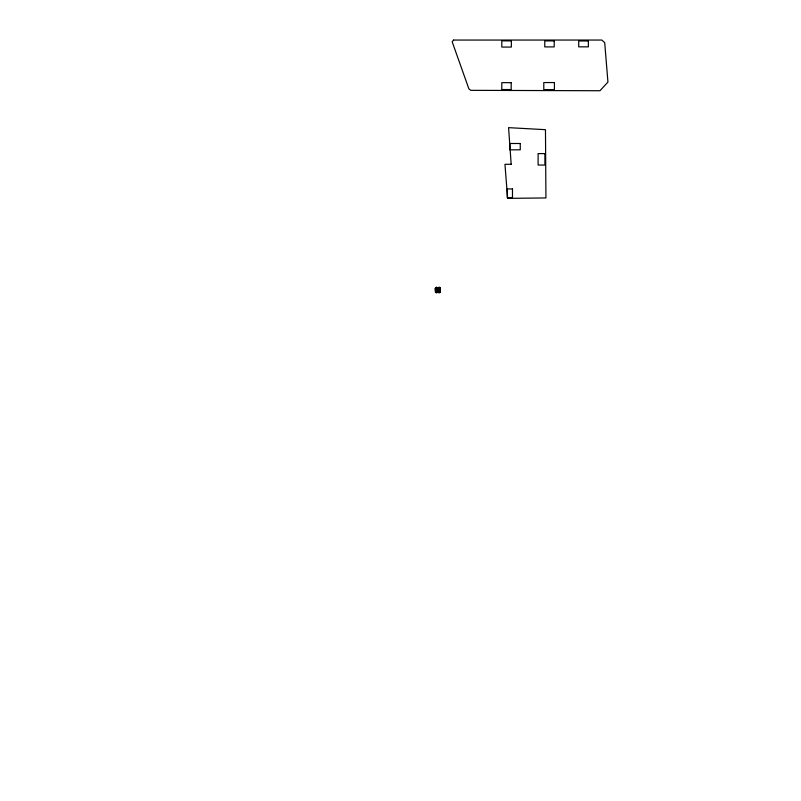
<?xml version="1.0" encoding="UTF-8"?>
<svg xmlns="http://www.w3.org/2000/svg" width="801" height="801" viewBox="0 0 801 801"><rect width="100%" height="100%" fill="white"/><g stroke="black" fill="none" stroke-linecap="round" stroke-linejoin="round"><path stroke-width="1.2" d="M437.476 290.563L437.496 288.37M440.079 289.722L440.079 289.541A16.18 16.18 0 0 0 440.059 288.911L440.039 288.901A14.869 14.869 0 0 1 440.059 289.471L440.18 290.953L440.18 289.632M438.147 290.973L438.187 289.812L438.137 290.663M439.889 289.942L439.879 289.291M437.076 289.181L437.076 289.642A10.683 10.683 0 0 0 437.086 290.212L437.086 290.212A3.164 3.164 0 0 1 435.834 290.292A10.683 10.683 0 0 0 435.824 289.642L435.744 288.65A4.145 4.145 0 0 1 435.704 287.899L435.754 287.839M437.476 290.973L437.466 289.612M438.137 288.31L438.297 290.943L438.527 290.302A10.693 10.693 0 0 0 438.517 289.822L438.517 289.712M440.109 292.165A5.006 5.006 0 0 0 440.16 291.524L439.809 288.881L439.799 289.642A10.683 10.683 0 0 0 439.819 290.212L439.819 290.212A3.164 3.164 0 0 1 438.568 290.292A10.683 10.683 0 0 0 438.558 289.642L438.477 288.65A4.145 4.145 0 0 1 438.437 287.899L438.477 287.839M435.454 290.182L435.444 290.953L435.404 288.72L435.424 289.892M435.754 289.582L435.784 289.822A10.693 10.693 0 0 1 435.774 290.342L435.634 290.933M435.744 289.702L435.824 289.001M438.297 289.802L438.297 290.292A15.159 15.159 0 0 0 438.307 290.693L438.317 290.873A3.144 3.144 0 0 0 438.427 290.403L438.467 290.122M437.476 289.541L437.496 288.58M440.17 289.461L440.23 288.58L440.18 290.523M435.414 289.011L435.404 288.31M438.147 289.541L438.137 288.67L438.127 290.242M438.157 289.742L438.307 289.471A14.869 14.869 0 0 1 438.327 288.901L438.307 288.801A16.18 16.18 0 0 0 438.277 289.541L438.277 289.722M439.809 289.001L439.849 289.822A10.693 10.693 0 0 0 439.859 290.342L439.979 291.103A1.672 1.672 0 0 1 438.988 291.194L439.549 291.153M437.186 289.041L437.116 289.822A10.693 10.693 0 0 0 437.126 290.342L437.226 290.563A3.274 3.274 0 0 0 437.326 290.943L437.336 290.803A15.159 15.159 0 0 0 437.336 290.292L437.336 289.972M437.146 288.23L437.156 288.65A4.145 4.145 0 0 0 437.186 287.899L437.176 287.909M439.909 290.162L439.959 290.563A3.274 3.274 0 0 0 440.059 290.943L440.059 290.693A15.159 15.159 0 0 0 440.059 290.292L440.059 289.972M435.614 288.71L435.594 288.901A16.18 16.18 0 0 0 435.554 289.541L435.574 290.943A3.274 3.274 0 0 0 435.674 290.563L435.684 290.513M435.394 291.374L435.464 291.524A5.006 5.006 0 0 0 435.514 292.165M437.336 291.964L437.436 291.454A5.006 5.006 0 0 1 437.376 292.165L437.056 292.575M440.069 291.964L440.079 291.244M435.584 288.71L435.584 288.801A14.869 14.869 0 0 0 435.574 289.471L435.564 290.292A15.159 15.159 0 0 0 435.574 290.693L435.584 290.873M439.869 288.821L439.889 288.65A4.145 4.145 0 0 0 439.919 287.899L439.909 287.909M435.564 291.174L435.564 291.964M438.297 291.174L438.297 291.964M439.989 291.234L439.819 292.105M438.407 290.533L438.407 290.563A3.274 3.274 0 0 1 438.297 290.943M440.21 292.045L439.689 292.605A1.081 1.081 0 0 0 440.089 292.295L439.759 292.395M437.086 292.105L437.076 288.881L437.156 289.942M437.026 292.395L437.346 292.185A1.061 1.061 0 0 1 436.925 292.605M435.464 288L436.445 287.369L437.416 287.919M438.187 288.02L439.178 287.369L440.18 288.02M437.246 291.103L437.096 290.302M439.939 291.133L439.399 291.284A3.454 3.454 0 0 1 438.958 291.284L438.467 291.174A1.121 1.121 0 0 0 438.888 291.234L438.778 291.174M435.864 287.609L436.225 287.569A3.034 3.034 0 0 1 436.675 287.569L436.956 287.579A1.452 1.452 0 0 0 435.914 287.559L435.984 287.569M440.17 290.733L440.18 289.812M437.126 291.033L437.106 291.043A2.203 2.203 0 0 1 435.794 291.033L435.794 291.043M439.839 291.043L439.859 291.033A2.203 2.203 0 0 1 438.527 291.033L438.517 291.043M436.925 291.214L437.186 291.153A1.672 1.672 0 0 1 436.255 291.194L436.155 291.234A1.121 1.121 0 0 1 435.654 291.083L436.225 291.284A3.454 3.454 0 0 0 436.675 291.284L435.974 291.254M436.054 288.801L436.014 288.73A2.443 2.443 0 0 1 436.445 288.69A2.443 2.443 0 0 1 436.875 288.74L436.895 288.74M438.728 288.74L438.748 288.73A2.443 2.443 0 0 1 439.689 288.74L439.479 288.791M436.935 290.373L436.956 290.363A3.094 3.094 0 0 1 435.964 290.373L435.964 290.373M439.669 290.373L439.689 290.363A3.094 3.094 0 0 1 438.688 290.373L438.688 290.373M436.054 292.555L436.845 292.555M438.778 292.555L439.579 292.555M436.074 292.595L436.825 292.595M438.808 292.595L439.559 292.595M436.805 287.539A2.333 2.333 0 0 0 436.094 287.539L436.034 287.509A2.243 2.243 0 0 1 436.815 287.499L437.206 287.619M439.699 287.519L439.409 287.569A3.034 3.034 0 0 0 438.958 287.569L438.718 287.569A1.452 1.452 0 0 1 439.709 287.559L439.859 287.659M435.904 288.06A3.054 3.054 0 0 1 436.425 287.99A3.084 3.084 0 0 1 436.976 288.06L436.996 288.06M438.618 292.605L438.638 292.615A1.061 1.061 0 0 1 438.277 292.295L438.197 291.524A5.006 5.006 0 0 0 438.247 292.165M435.884 292.605L435.914 292.615A1.061 1.061 0 0 1 435.544 292.295L435.404 291.634M437.186 290.833L437.186 290.242M438.537 292.105L438.377 291.234M435.814 292.105L435.644 291.234M438.487 288.26L438.517 288.771L438.558 288.23M438.558 289.001L438.517 289.602M435.414 288.821L435.414 288.881A6.208 6.208 0 0 1 435.544 287.809M437.326 289.632L437.326 289.471A14.869 14.869 0 0 0 437.306 288.901L437.326 288.911A16.18 16.18 0 0 1 437.346 289.541L437.356 289.722M437.436 288.811L437.436 288.901A6.208 6.208 0 0 0 437.346 287.809M440.2 289.742L440.23 288.881A6.208 6.208 0 0 0 440.079 287.809M437.496 288.881L437.506 290.242M437.446 289.812L437.446 290.352M438.608 288.03A1.202 1.202 0 0 1 439.669 288.16L439.719 288.06A3.084 3.084 0 0 0 439.178 287.99A3.054 3.054 0 0 0 438.638 288.06M438.207 288.811A6.208 6.208 0 0 1 438.277 287.809M435.874 288.03A1.202 1.202 0 0 1 436.935 288.16M453.616 40.06L452.175 41.772L468.885 88.871L470.848 90.343L599.979 90.733L607.939 82.082L604.705 42.633L601.811 40.05L453.616 40.06M438.788 287.499L438.768 287.509A2.373 2.373 0 0 1 439.539 287.539L439.589 287.509A2.243 2.243 0 0 0 438.818 287.499L438.818 287.499M511.168 164.255L504.96 164.325L507.614 198.368L545.932 197.947L545.471 129.682L508.585 127.649L511.168 164.255M511.358 40.871L501.806 40.871L501.806 47.069L511.358 47.069L511.358 40.871M554.202 40.901L544.77 40.901L544.77 46.909L554.202 46.909L554.202 40.901M588.365 40.961L578.712 40.961L578.712 46.848L588.365 46.848L588.365 40.961M511.188 82.653L501.796 82.653L501.796 89.542L511.188 89.542L511.188 82.653M554.412 82.553L543.789 82.553L543.789 89.642L554.412 89.642L554.412 82.553M520.25 143.499L509.847 143.499L509.847 149.817L520.25 149.817L520.25 143.499M544.91 153.602L538.112 153.602L538.112 165.046L544.91 165.046L544.91 153.602M512.48 188.936L507.273 188.936L507.273 197.667L512.48 197.667L512.48 188.936"/></g></svg>
